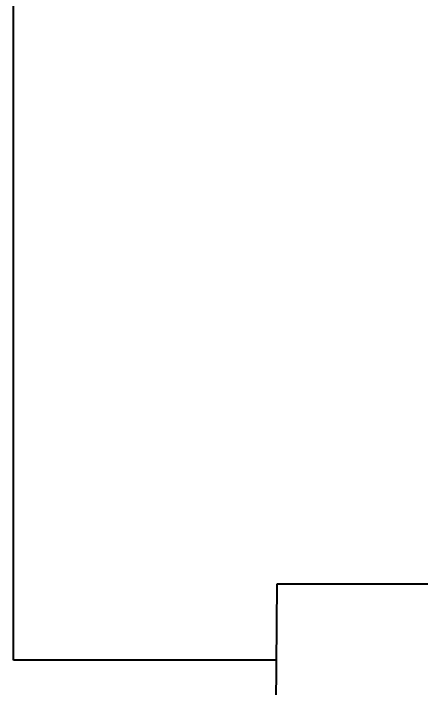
# Model space of a CAD drawing. Header units: millimetres. Extents: x -2930 to 2137, y -2830 to 2158.
# Drawn here: x 162.9 to 427.7, y -380.7 to 57.7 of the extents above; entities that cross this region are included whole.
import ezdxf

# ---------------------------------------------------------------- set-up
doc = ezdxf.new("R2010")
doc.units = ezdxf.units.MM
for name, color, linetype in [('DIKOM_ОБЪЕКТ', 7, 'Continuous'), ('DIKOM_РАЗМЕР_ЗОНА', 7, 'Continuous'), ('DIKOM_РАЗМЕР_ОБЪЕКТА', 7, 'Continuous')]:
    doc.layers.add(name, color=color, linetype=linetype)
doc.styles.add('style1', font='arial.ttf', dxfattribs={"width": 0.8})
doc.dimstyles.new('1-50', dxfattribs={"dimtxt": 300, "dimasz": 200, "dimexe": 100, "dimexo": 0, "dimgap": 100, "dimtad": 1, "dimdec": 0, "dimtxsty": 'style1', "dimcen": 0, "dimclrd": 7, "dimclre": 7, "dimadec": 1, "dimazin": 2, "dimtfac": 1, "dimtdec": 0, "dimtmove": 0, "dimatfit": 3, "dimfxl": 0, "dimlwd": 25, "dimlwe": 18, "dimarcsym": 0})

# ---------------------------------------------------------------- blocks, each defined once
blk = doc.blocks.new('*D1')
at = {"layer": 'Defpoints', "color": 0, "transparency": 16777216}
for p in [(637.08, 658.13), (-872.74, -617.13), (637.08, -617.13)]:
    blk.add_point(p, dxfattribs=at)
at = {"layer": 'DIKOM_РАЗМЕР_ОБЪЕКТА', "color": 7, "lineweight": 18, "transparency": 16777216}
for p, q in [((637.08, 658.13), (-972.74, 658.13)), ((637.08, -617.13), (-972.74, -617.13))]:
    blk.add_line(p, q, dxfattribs=at)
at = {"layer": 'DIKOM_РАЗМЕР_ОБЪЕКТА', "color": 7, "lineweight": 25, "transparency": 16777216}
blk.add_line((-872.74, 458.13), (-872.74, -417.13), dxfattribs=at)
at = {"layer": 'DIKOM_РАЗМЕР_ОБЪЕКТА', "color": 7, "transparency": 16777216}
for points in [[(-906.08, 458.13), (-839.41, 458.13), (-872.74, 658.13)], [(-906.08, -417.13), (-839.41, -417.13), (-872.74, -617.13)]]:
    blk.add_solid(points, dxfattribs=at)
at = {"layer": 'DIKOM_РАЗМЕР_ОБЪЕКТА', "color": 0, "transparency": 16777216, "insert": (-1126.02, 20.5), "char_height": 300, "attachment_point": 5, "rotation": 90, "style": 'style1'}
blk.add_mtext('1300', dxfattribs=at)
blk = doc.blocks.new('*D2')
at = {"layer": 'Defpoints', "color": 0, "transparency": 16777216}
for p in [(1137.08, 2158.13), (-2479.74, -2117.13), (1137.08, -2117.13)]:
    blk.add_point(p, dxfattribs=at)
at = {"layer": 'DIKOM_РАЗМЕР_ЗОНА', "color": 7, "lineweight": 18, "transparency": 16777216}
for p, q in [((1137.08, 2158.13), (-2579.74, 2158.13)), ((1137.08, -2117.13), (-2579.74, -2117.13))]:
    blk.add_line(p, q, dxfattribs=at)
at = {"layer": 'DIKOM_РАЗМЕР_ЗОНА', "color": 7, "lineweight": 25, "transparency": 16777216}
blk.add_line((-2479.74, 1958.13), (-2479.74, -1917.13), dxfattribs=at)
at = {"layer": 'DIKOM_РАЗМЕР_ЗОНА', "color": 7, "transparency": 16777216}
for points in [[(-2513.08, 1958.13), (-2446.41, 1958.13), (-2479.74, 2158.13)], [(-2513.08, -1917.13), (-2446.41, -1917.13), (-2479.74, -2117.13)]]:
    blk.add_solid(points, dxfattribs=at)
at = {"layer": 'DIKOM_РАЗМЕР_ЗОНА', "color": 0, "transparency": 16777216, "insert": (-2733.02, 20.5), "char_height": 300, "attachment_point": 5, "rotation": 90, "style": 'style1'}
blk.add_mtext('4300', dxfattribs=at)

msp = doc.modelspace()

# ---------------------------------------------------------------- linework, layer by layer
at = {"layer": 'DIKOM_ОБЪЕКТ'}
for p, q in [((162.9, -363), (162.9, 404)), ((334.18, -313.47), (333.42, -413.09)), ((433.8, -313.47), (334.18, -313.47)), ((333.8, -363), (162.9, -363))]:
    msp.add_line(p, q, dxfattribs=at)

# ---------------------------------------------------------------- dimensions: what is measured, and where the dimension line sits
at = {"layer": 'DIKOM_РАЗМЕР_ЗОНА'}
dim = msp.add_linear_dim(base=(-2479.74, -2117.13), p1=(1137.08, 2158.13), p2=(1137.08, -2117.13), angle=90, text='4300', dimstyle='1-50', dxfattribs=at)
dim.commit()
dim.dimension.update_dxf_attribs({"geometry": '*D2', "text_midpoint": (-2479.74, 20.5), "dimtype": 160})
at = {"layer": 'DIKOM_РАЗМЕР_ОБЪЕКТА'}
dim = msp.add_linear_dim(base=(-872.74, -617.13), p1=(637.08, 658.13), p2=(637.08, -617.13), angle=90, text='1300', dimstyle='1-50', dxfattribs=at)
dim.commit()
dim.dimension.update_dxf_attribs({"geometry": '*D1', "text_midpoint": (-872.74, 20.5), "dimtype": 160})

doc.saveas('drawing.dxf')
